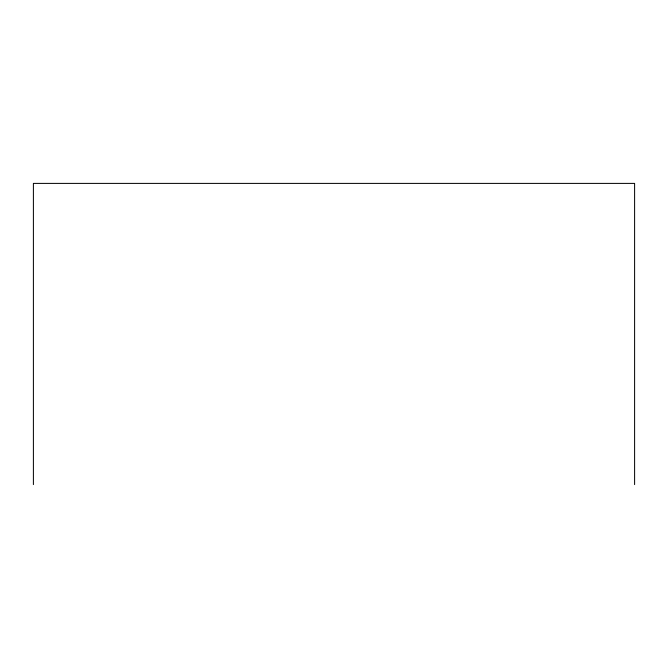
<?xml version="1.0" encoding="UTF-8"?>
<svg xmlns="http://www.w3.org/2000/svg" width="668" height="668" viewBox="0 0 668 668"><rect width="100%" height="100%" fill="white"/><g stroke="black" fill="none" stroke-linecap="round" stroke-linejoin="round"><path stroke-width="1" d="M634.6 484.601L634.6 183.399L33.4 183.399L33.4 484.601"/></g></svg>
